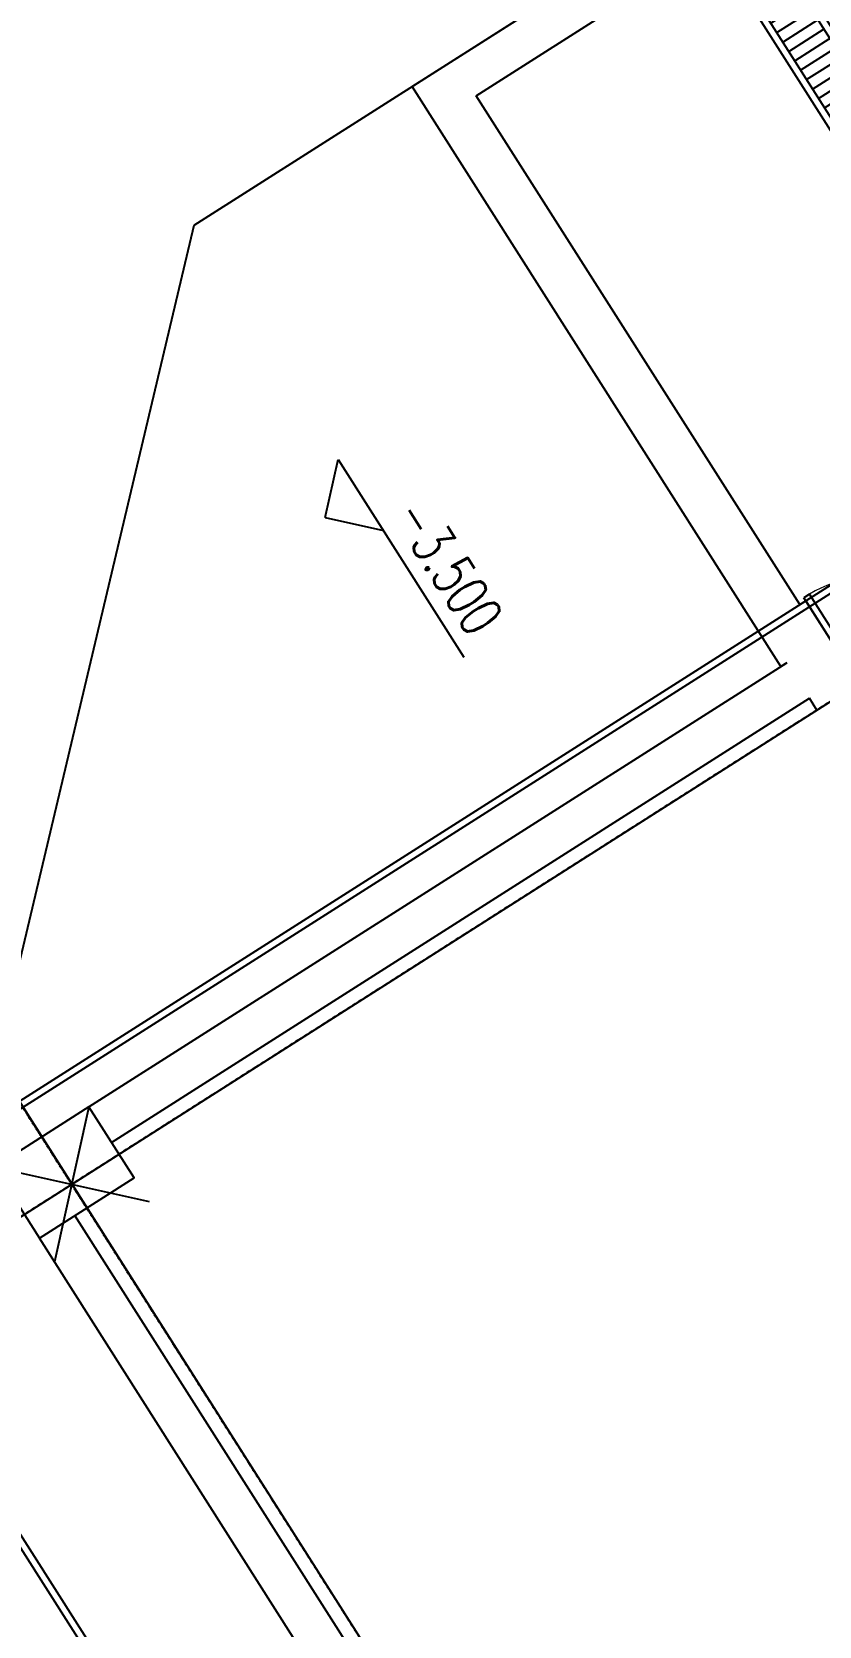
# Model space of a CAD drawing. Extents: x -314896780 to 410892, y -604568922 to 1555970.
# Drawn here: x 88685 to 94300, y 173474 to 184839 of the extents above; entities that cross this region are included whole.
import ezdxf
from ezdxf.xclip import XClip

# ---------------------------------------------------------------- set-up
doc = ezdxf.new("R2010")
doc.units = 0
doc.header["$LTSCALE"] = 10
doc.header["$MEASUREMENT"] = 0
doc.header["$XCLIPFRAME"] = 2
doc.linetypes.add('DOTE', pattern=[2.42, 2, -0.2, 0.02, -0.2])
doc.linetypes.add('X-104 B0平面$0$DOTE', pattern=[2.42, 2, -0.2, 0.02, -0.2])
doc.layers.add('104-13 B0核心筒$0$04-不打印_辅助线', color=165, linetype='Continuous', plot=False)
doc.layers.add('X-104 B0平面$0$04-不打印_面积', color=5, linetype='Continuous', plot=False)
for name, color, linetype in [('104-13 B0核心筒$0$A_STR-砼墙', 51, 'Continuous'), ('104-13 B0核心筒$0$A_STR-砼柱', 51, 'Continuous'), ('104-13 B0核心筒$0$DOOR_FIRE', 220, 'Continuous'), ('A_AXIS-轴线', 36, 'DOTE'), ('X-104 B0平面$0$01-标注_标高', 200, 'Continuous'), ('X-104 B0平面$0$A-TECH_水', 3, 'Continuous'), ('X-104 B0平面$0$A_AXIS-轴线', 36, 'X-104 B0平面$0$DOTE'), ('X-104 B0平面$0$A_STR-砼墙', 51, 'Continuous'), ('看线', 241, 'Continuous')]:
    doc.layers.add(name, color=color, linetype=linetype)
doc.styles.add('X-104 B0平面$0$_TCH_DIM', font='SIMPLEX', dxfattribs={"bigfont": 'GBCBIG'})

# ---------------------------------------------------------------- blocks, each defined once
blk = doc.blocks.new('104 轴线')
for p, q in [((-296507, 152317), (-270772, 168686)), ((-294971, 159219), (-249835, 88258))]:
    blk.add_line(p, q)
blk = doc.blocks.new('104-13 B0核心筒$0$$DorLib2D$00000002')
for p, q in [((-0.5, 0), (-0.5, 0.4875)), ((-0.475, 0.4875), (-0.5, 0.4875)), ((-0.475, 0), (-0.475, 0.4875)), ((0.475, 0), (0.475, 0.4875)), ((0.475, 0.4875), (0.5, 0.4875)), ((0.5, 0), (0.5, 0.4875)), ((-0.5, 0), (-0.475, 0)), ((0.5, 0), (0.475, 0))]:
    blk.add_line(p, q)
at = {"lineweight": 13}
for centre, start, end in [((-0.4875, 0), 0, 88.53072), ((0.4875, 0), 91.46928, 180)]:
    blk.add_arc(centre, 0.4875, start, end, dxfattribs=at)
blk = doc.blocks.new('_FZHK')
blk.add_lwpolyline([(-0.5, -0.5), (0.5, -0.5), (0.5, 0.5), (-0.5, 0.5)], close=True)
blk = doc.blocks.new('104-13 B0核心筒')
at = {"layer": '104-13 B0核心筒$0$04-不打印_辅助线'}
for p, q in [((-400, -400), (400, 400)), ((-400, 400), (400, -400))]:
    blk.add_line(p, q, dxfattribs=at)
at = {"layer": '104-13 B0核心筒$0$A_STR-砼墙'}
for p, q in [((-5300, 6250), (-5300, 18200)), ((-5000, 6600), (-5000, 17900)), ((-700, 6600), (-5000, 6600)), ((-700, 6600), (-700, 6650)), ((-700, 6650), (-300, 6650)), ((0, 6300), (0, 6600)), ((-400, 400), (-400, 6300)), ((-400, 6300), (-400, 6250)), ((-400, 6300), (-400, 6300)), ((-100, 400), (-100, 6300)), ((0, 6300), (-100, 6300)), ((-400, 6250), (-5300, 6250)), ((7900, -100), (200, -100)), ((7900, -400), (200, -400))]:
    blk.add_line(p, q, dxfattribs=at)
at = {"layer": '104-13 B0核心筒$0$04-不打印_辅助线'}
ref = blk.add_blockref('104 轴线', (287656, 163437), dxfattribs=dict(at, rotation=57.54087654753761))
XClip(ref).set_block_clipping_path([(-308258.2439484803, 159880.9876684749), (-256882.7738956955, 79110.5487782021), (-223300.1845035219, 100471.3503204154), (-274675.6545563068, 181241.7892106881)])
at = {"layer": '104-13 B0核心筒$0$A_STR-砼柱', "xscale": 600.0000000000728, "yscale": 800, "zscale": 800, "rotation": 359.9999999999944}
blk.add_blockref('_FZHK', (-100, 0), dxfattribs=at)
at = {"layer": '104-13 B0核心筒$0$DOOR_FIRE', "xscale": -1900, "yscale": -1900, "zscale": 200, "rotation": 270.0000000000027}
blk.add_blockref('104-13 B0核心筒$0$$DorLib2D$00000002', (200, 7600), dxfattribs=at)
blk = doc.blocks.new('X-104 B0平面')
at = {"layer": 'X-104 B0平面$0$A-TECH_水'}
h = blk.add_hatch(dxfattribs=at)
h.set_pattern_fill('ANSI31', color=256, scale=50, angle=-12.5409)
h.set_pattern_definition([(32.45912, (146681.95, 261428.78), (-42.60038, 66.97461), [])])
h.paths.add_polyline_path([(96118, 182060), (93864, 185603), (93611, 185442), (95865, 181899)])
at = {"layer": 'X-104 B0平面$0$01-标注_标高'}
for p, q in [((90778, 181376), (90870, 181790)), ((90870, 181790), (91766, 180382)), ((90778, 181376), (91192, 181284))]:
    blk.add_line(p, q, dxfattribs=at)
at = {"layer": 'X-104 B0平面$0$04-不打印_面积', "color": 1}
for points in [[(119491, 126588), (136417, 137354), (137290, 143947), (121429, 152235), (117970, 150034), (104391, 171382), (104566, 180983), (101671, 185533), (87158, 176302), (99503, 156895), (100009, 157217)], [(119506, 126657), (136371, 137384), (137236, 143919), (121432, 152177), (117954, 149965), (104341, 171368), (104515, 180969), (101656, 185464), (87227, 176286), (99518, 156964), (100024, 157286)]]:
    blk.add_lwpolyline(points, close=True, dxfattribs=at)
at = {"layer": 'X-104 B0平面$0$A-TECH_水'}
for points in [[(96187, 182044), (93879, 185673), (93542, 185458), (95849, 181830)], [(96118, 182060), (93864, 185603), (93611, 185442), (95865, 181899)]]:
    blk.add_lwpolyline(points, close=True, dxfattribs=at)
at = {"layer": 'X-104 B0平面$0$A_STR-砼墙'}
blk.add_lwpolyline([(166590, 176619), (129202, 196081), (124261, 186590), (123240, 187122, 0.468265), (105289, 179286), (101633, 185034), (104164, 186644), (101481, 190863), (89841, 183459), (87650, 174225), (122929, 118760), (136345, 127294), (140666, 120501), (146994, 124527)], format="xyb", dxfattribs=at)
at = {"rotation": 302.4591234524621}
blk.add_blockref('104-13 B0核心筒', (88969, 176623), dxfattribs=at)
at = {"layer": 'X-104 B0平面$0$A_AXIS-轴线'}
blk.add_blockref('104 轴线', (381256, 21623), dxfattribs=at)
at = {"layer": 'X-104 B0平面$0$01-标注_标高', "color": 7, "style": 'X-104 B0平面$0$_TCH_DIM', "width": 0.705882}
blk.add_text('-3.500', height=297.5, rotation=302.4591, dxfattribs=at).set_placement((91248, 181392))

msp = doc.modelspace()

# ---------------------------------------------------------------- block references
at = {"layer": 'A_AXIS-轴线'}
msp.add_blockref('104 轴线', (381256, 21623), dxfattribs=at)
at = {"layer": '看线'}
msp.add_blockref('X-104 B0平面', (0, 0), dxfattribs=at)

doc.saveas('drawing.dxf')
